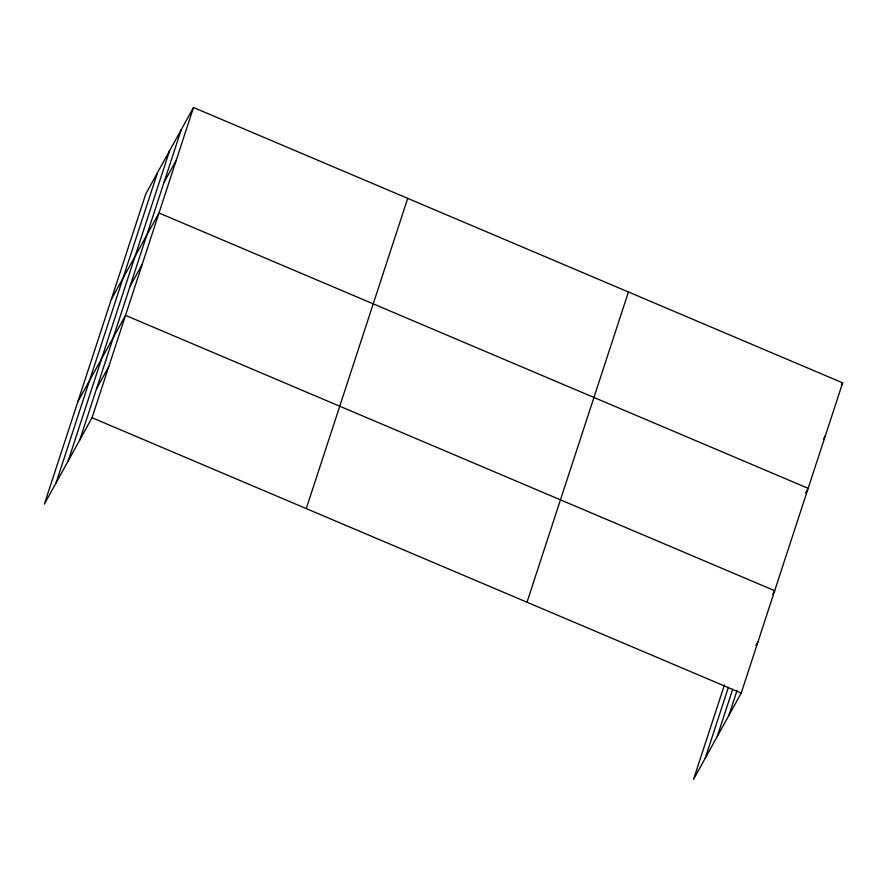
<?xml version="1.0" encoding="UTF-8"?>
<svg xmlns="http://www.w3.org/2000/svg" width="887" height="887" viewBox="0 0 887 887"><rect width="100%" height="100%" fill="white"/><g stroke="black" fill="none" stroke-linecap="round" stroke-linejoin="round"><path stroke-width="1.33" d="M56.047 482.96L157.487 172.743M68.099 461.14L169.539 150.912M79.797 439.952L181.236 129.724M193.499 107.504L145.79 193.92L44.35 504.149L92.048 417.733L193.499 107.504L842.65 382.851L741.21 693.08L693.501 779.496L724.402 684.986M306.27 508.595L407.721 198.366M526.989 602.218L628.428 291.989M705.198 758.307L728.371 687.425M717.25 736.476L732.695 689.221M728.948 715.288L737.097 690.352M163.995 182.456L176.258 160.248M111.307 299.407L159.006 212.991L808.157 488.327L805.573 493.006M130.001 286.39L142.264 264.171M77.823 401.778L125.533 315.362L774.684 590.698L772.743 594.212M96.528 388.761L108.791 366.553M841.364 385.191L842.65 382.851M823.469 439.098L825.409 435.584M756.012 645.392L757.941 641.889M92.048 417.733L741.21 693.08"/></g></svg>
